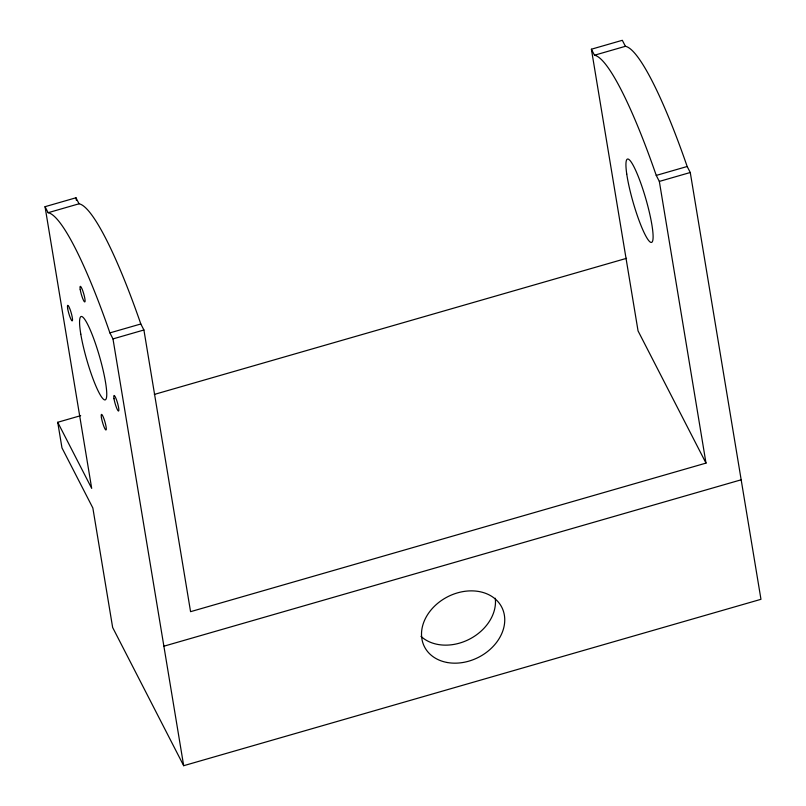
<?xml version="1.0" encoding="UTF-8"?>
<svg xmlns="http://www.w3.org/2000/svg" width="806" height="806" viewBox="0 0 806 806"><rect width="100%" height="100%" fill="white"/><g stroke="black" fill="none" stroke-linecap="round" stroke-linejoin="round"><path stroke-width="1.21" d="M57.72 422.273L91.693 488.376L45.035 206.689L75.966 197.782L79.048 203.787A197.178 29.903 73.9 0 1 140.818 323.982L143.911 329.986L190.569 611.673L705.996 463.107L659.338 181.421L656.255 175.416A197.178 29.903 73.9 0 0 594.485 55.221L591.392 49.216L622.323 40.3L625.406 46.305A197.178 29.903 73.9 0 1 687.175 166.499L690.268 172.504L760.965 599.311L183.677 765.7L112.649 627.481L92.851 507.982L61.971 447.884L57.72 422.273L80.671 415.664M45.035 206.689L48.128 212.703L79.048 203.787M594.485 55.221L625.406 46.305M48.128 212.703A197.178 29.903 73.9 0 1 109.898 332.888L140.818 323.982M656.255 175.416L687.175 166.499M109.898 332.888L112.981 338.903L143.911 329.986M659.338 181.421L690.268 172.504M154.339 394.426L626.554 258.323M163.89 646.2L741.167 479.802M705.996 463.107L638.05 330.903L591.392 49.216M112.981 338.903L183.677 765.7M75.966 197.782L76.368 200.261M495.267 598.223A43.413 33.973 -27.2 0 1 469.374 639.218A43.413 33.973 -27.2 0 1 420.984 636.357M626.746 174.036A43.413 6.589 73.9 0 0 649.928 241.84A43.413 6.589 73.9 0 0 641.838 186.156A43.413 6.589 73.9 0 0 626.746 174.036M80.227 289.626A8.141 1.239 73.9 0 0 84.62 301.938A8.141 1.239 73.9 0 0 82.786 290.845A8.141 1.239 73.9 0 0 80.227 289.626M101.435 417.669A8.141 1.239 73.9 0 0 105.828 429.971A8.141 1.239 73.9 0 0 103.994 418.888A8.141 1.239 73.9 0 0 101.435 417.669M113.999 398.718A8.141 1.239 73.9 0 0 118.391 411.03A8.141 1.239 73.9 0 0 116.548 399.937A8.141 1.239 73.9 0 0 113.999 398.718M80.791 334.117A43.413 6.589 73.9 0 0 104.226 399.746A43.413 6.589 73.9 0 0 94.423 340.606A43.413 6.589 73.9 0 0 80.791 334.117M67.674 308.577A8.141 1.239 73.9 0 0 72.066 320.879A8.141 1.239 73.9 0 0 70.223 309.796A8.141 1.239 73.9 0 0 67.674 308.577M447.411 662.532A43.413 33.973 -27.2 0 0 504.365 615.139A43.413 33.973 -27.2 0 0 437.618 603.392A43.413 33.973 -27.2 0 0 447.411 662.532"/></g></svg>
